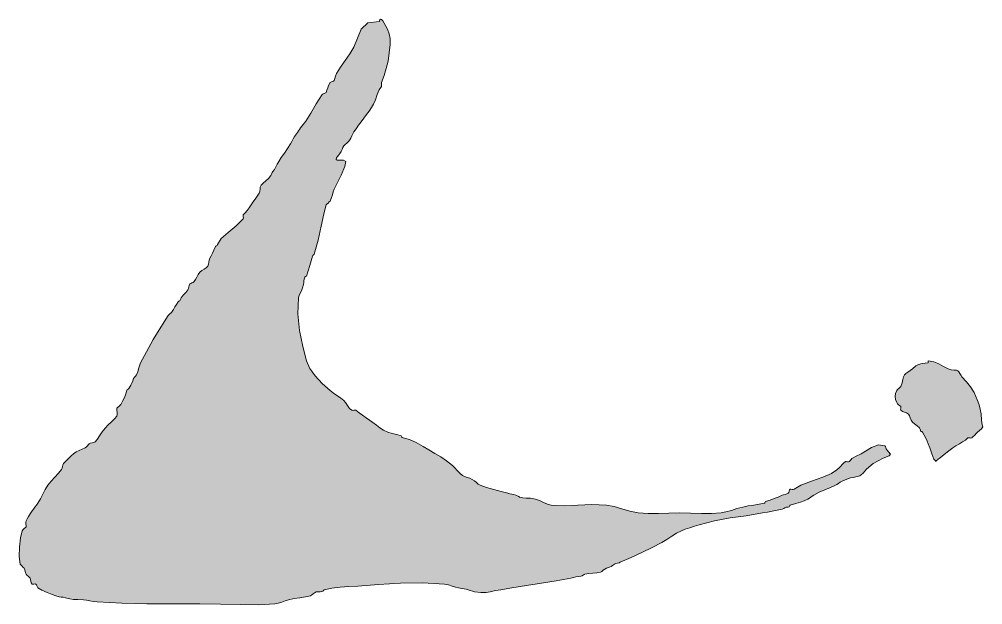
# Model space of a CAD drawing. Header units: inches. Extents: x -493 to 820, y -401 to 913.
# Drawn here: x -63.3 to -11.7, y 630.6 to 662 of the extents above; entities that cross this region are included whole.
import ezdxf

# ---------------------------------------------------------------- set-up
doc = ezdxf.new("R2010")
doc.units = ezdxf.units.IN
doc.header["$MEASUREMENT"] = 0
doc.layers.add('Layer 1', color=7, linetype='Continuous')

msp = doc.modelspace()

# ---------------------------------------------------------------- hatches: boundary and pattern name
at = {"layer": 'Layer 1', "true_color": 0xffffff}
for points in [[(-44.019, 661.867), (-44.022, 661.893), (-44, 661.942), (-43.96, 661.98), (-43.913, 661.973), (-43.841, 661.889), (-43.766, 661.767), (-43.685, 661.616), (-43.596, 661.443), (-43.492, 661.202), (-43.444, 660.948), (-43.446, 660.625), (-43.49, 660.172), (-43.559, 659.729), (-43.652, 659.333), (-43.771, 658.96), (-43.913, 658.584), (-43.916, 658.539), (-43.908, 658.473), (-43.903, 658.41), (-43.913, 658.373), (-44.032, 658.201), (-44.137, 657.942), (-44.235, 657.66), (-44.336, 657.419), (-44.447, 657.241), (-44.579, 657.06), (-44.723, 656.874), (-44.866, 656.678), (-45.002, 656.486), (-45.142, 656.296), (-45.275, 656.111), (-45.396, 655.938), (-45.446, 655.843), (-45.5, 655.725), (-45.555, 655.606), (-45.607, 655.514), (-45.688, 655.422), (-45.776, 655.343), (-45.86, 655.271), (-45.925, 655.196), (-45.975, 655.104), (-46.022, 654.995), (-46.074, 654.881), (-46.137, 654.772), (-46.193, 654.703), (-46.262, 654.624), (-46.32, 654.54), (-46.348, 654.455), (-46.283, 654.416), (-46.125, 654.43), (-45.946, 654.43), (-45.819, 654.349), (-45.872, 654.084), (-46.071, 653.626), (-46.304, 653.159), (-46.454, 652.867), (-46.511, 652.717), (-46.545, 652.572), (-46.586, 652.415), (-46.666, 652.231), (-46.709, 652.182), (-46.777, 652.122), (-46.842, 652.064), (-46.878, 652.02), (-47.008, 651.545), (-47.142, 650.89), (-47.304, 650.138), (-47.513, 649.373), (-47.53, 649.359), (-47.562, 649.341), (-47.596, 649.312), (-47.619, 649.267), (-47.681, 649.031), (-47.757, 648.77), (-47.843, 648.492), (-47.937, 648.208), (-47.954, 648.193), (-47.985, 648.176), (-48.019, 648.148), (-48.042, 648.102), (-48.07, 647.966), (-48.083, 647.864), (-48.102, 647.749), (-48.148, 647.573), (-48.206, 647.423), (-48.271, 647.29), (-48.327, 647.166), (-48.36, 647.043), (-48.393, 646.186), (-48.302, 645.29), (-48.134, 644.424), (-47.937, 643.655), (-47.758, 643.257), (-47.465, 642.854), (-47.09, 642.454), (-46.666, 642.067), (-46.493, 641.935), (-46.302, 641.809), (-46.107, 641.68), (-45.925, 641.538), (-45.833, 641.422), (-45.736, 641.264), (-45.627, 641.11), (-45.501, 641.008), (-45.453, 641.002), (-45.393, 641.012), (-45.335, 641.019), (-45.29, 641.008), (-45.109, 640.877), (-44.926, 640.745), (-44.74, 640.611), (-44.548, 640.479), (-44.37, 640.349), (-44.182, 640.205), (-43.991, 640.066), (-43.807, 639.949), (-43.573, 639.844), (-43.331, 639.77), (-43.089, 639.706), (-42.854, 639.632), (-42.835, 639.609), (-42.826, 639.575), (-42.805, 639.542), (-42.749, 639.526), (-42.416, 639.447), (-42.043, 639.278), (-41.679, 639.074), (-41.372, 638.891), (-41.047, 638.698), (-40.736, 638.507), (-40.426, 638.296), (-40.102, 638.043), (-39.97, 637.915), (-39.846, 637.773), (-39.717, 637.634), (-39.572, 637.514), (-39.459, 637.459), (-39.319, 637.41), (-39.172, 637.36), (-39.042, 637.302), (-38.924, 637.221), (-38.817, 637.129), (-38.717, 637.044), (-38.619, 636.984), (-38.274, 636.861), (-37.89, 636.757), (-37.5, 636.66), (-37.137, 636.561), (-37.023, 636.529), (-36.928, 636.507), (-36.831, 636.485), (-36.713, 636.455), (-36.63, 636.427), (-36.584, 636.402), (-36.549, 636.377), (-36.501, 636.349), (-36.337, 636.305), (-36.148, 636.298), (-35.925, 636.29), (-35.654, 636.243), (-35.435, 636.166), (-35.222, 636.068), (-35.013, 635.979), (-34.807, 635.926), (-34.108, 635.892), (-33.385, 635.923), (-32.632, 635.956), (-31.843, 635.926), (-31.429, 635.846), (-31.015, 635.72), (-30.591, 635.591), (-30.148, 635.502), (-29.616, 635.467), (-29.062, 635.471), (-28.495, 635.49), (-27.925, 635.502), (-27.335, 635.491), (-26.754, 635.474), (-26.203, 635.47), (-25.702, 635.502), (-25.436, 635.556), (-25.147, 635.641), (-24.844, 635.735), (-24.537, 635.82), (-24.244, 635.876), (-23.943, 635.92), (-23.648, 635.967), (-23.372, 636.032), (-23.36, 636.047), (-23.34, 636.08), (-23.311, 636.114), (-23.266, 636.138), (-23.063, 636.195), (-22.853, 636.269), (-22.637, 636.355), (-22.419, 636.455), (-22.354, 636.477), (-22.264, 636.5), (-22.172, 636.527), (-22.102, 636.561), (-22.072, 636.605), (-22.048, 636.67), (-22.024, 636.734), (-21.996, 636.773), (-21.95, 636.778), (-21.886, 636.769), (-21.823, 636.762), (-21.784, 636.773), (-21.424, 637), (-20.849, 637.214), (-20.238, 637.42), (-19.772, 637.62), (-19.698, 637.666), (-19.606, 637.728), (-19.493, 637.815), (-19.349, 637.938), (-19.273, 638.013), (-19.201, 638.094), (-19.124, 638.176), (-19.031, 638.255), (-18.986, 638.262), (-18.922, 638.252), (-18.859, 638.244), (-18.819, 638.255), (-18.767, 638.321), (-18.727, 638.372), (-18.679, 638.417), (-18.607, 638.467), (-18.485, 638.537), (-18.381, 638.585), (-18.285, 638.628), (-18.184, 638.679), (-17.961, 638.821), (-17.622, 639.016), (-17.247, 639.147), (-16.914, 639.102), (-16.877, 639.06), (-16.856, 639.001), (-16.837, 638.94), (-16.808, 638.891), (-16.61, 638.663), (-16.688, 638.566), (-17.011, 638.447), (-17.549, 638.149), (-17.894, 637.857), (-18.076, 637.642), (-18.258, 637.495), (-18.607, 637.408), (-18.756, 637.381), (-18.896, 637.337), (-19.051, 637.275), (-19.243, 637.196), (-19.315, 637.154), (-19.406, 637.09), (-19.494, 637.025), (-19.561, 636.984), (-19.829, 636.87), (-20.125, 636.746), (-20.431, 636.609), (-20.725, 636.455), (-20.808, 636.403), (-20.883, 636.352), (-20.959, 636.298), (-21.043, 636.243), (-21.238, 636.147), (-21.446, 636.082), (-21.691, 636.018), (-21.996, 635.926), (-22.013, 635.905), (-22.023, 635.87), (-22.046, 635.837), (-22.102, 635.82), (-22.203, 635.805), (-22.273, 635.778), (-22.337, 635.746), (-22.419, 635.714), (-22.692, 635.645), (-22.956, 635.593), (-23.215, 635.549), (-23.478, 635.502), (-24.358, 635.356), (-25.21, 635.235), (-26.043, 635.088), (-26.866, 634.867), (-27.12, 634.786), (-27.379, 634.706), (-27.62, 634.626), (-27.819, 634.549), (-28.085, 634.412), (-28.342, 634.251), (-28.603, 634.081), (-28.878, 633.914), (-29.39, 633.645), (-29.94, 633.382), (-30.516, 633.121), (-31.102, 632.855), (-31.172, 632.83), (-31.251, 632.808), (-31.334, 632.784), (-31.419, 632.75), (-31.523, 632.687), (-31.591, 632.636), (-31.679, 632.588), (-31.843, 632.538), (-31.929, 632.496), (-32.016, 632.43), (-32.096, 632.364), (-32.16, 632.326), (-32.358, 632.283), (-32.57, 632.265), (-32.789, 632.25), (-33.007, 632.22), (-33.042, 632.201), (-33.088, 632.166), (-33.146, 632.132), (-33.219, 632.114), (-33.351, 632.098), (-33.483, 632.07), (-33.616, 632.038), (-33.749, 632.008), (-34.534, 631.868), (-35.327, 631.743), (-36.125, 631.618), (-36.925, 631.479), (-37.232, 631.427), (-37.517, 631.384), (-37.797, 631.336), (-38.09, 631.267), (-38.296, 631.238), (-38.59, 631.238), (-38.925, 631.279), (-39.254, 631.373), (-39.375, 631.417), (-39.474, 631.441), (-39.595, 631.457), (-39.784, 631.479), (-39.938, 631.517), (-40.124, 631.582), (-40.325, 631.648), (-40.525, 631.69), (-41.699, 631.763), (-42.894, 631.742), (-44.068, 631.669), (-45.184, 631.584), (-45.659, 631.556), (-46.13, 631.523), (-46.578, 631.469), (-46.983, 631.373), (-47.024, 631.349), (-47.065, 631.315), (-47.118, 631.284), (-47.195, 631.267), (-47.247, 631.268), (-47.302, 631.272), (-47.357, 631.274), (-47.407, 631.267), (-47.475, 631.228), (-47.572, 631.158), (-47.666, 631.09), (-47.725, 631.055), (-47.994, 631.003), (-48.284, 630.957), (-48.585, 630.907), (-48.89, 630.843), (-49.08, 630.789), (-49.264, 630.726), (-49.445, 630.669), (-49.631, 630.632), (-50.486, 630.58), (-51.479, 630.586), (-52.553, 630.615), (-53.654, 630.632), (-55.101, 630.629), (-56.493, 630.632), (-57.842, 630.662), (-59.16, 630.737), (-59.349, 630.761), (-59.544, 630.795), (-59.733, 630.827), (-59.901, 630.843), (-60.199, 630.853), (-60.425, 630.867), (-60.627, 630.896), (-60.854, 630.949), (-60.982, 630.977), (-61.083, 630.989), (-61.203, 631.008), (-61.383, 631.055), (-61.574, 631.122), (-61.843, 631.229), (-62.12, 631.354), (-62.336, 631.479), (-62.364, 631.521), (-62.391, 631.589), (-62.417, 631.655), (-62.442, 631.69), (-62.489, 631.694), (-62.553, 631.686), (-62.613, 631.68), (-62.654, 631.69), (-62.69, 631.758), (-62.71, 631.847), (-62.729, 631.937), (-62.76, 632.008), (-62.812, 632.062), (-62.866, 632.105), (-62.92, 632.153), (-62.972, 632.22), (-63.003, 632.292), (-63.022, 632.37), (-63.042, 632.452), (-63.078, 632.538), (-63.119, 632.584), (-63.189, 632.648), (-63.257, 632.711), (-63.289, 632.75), (-63.337, 633.173), (-63.325, 633.673), (-63.27, 634.162), (-63.184, 634.549), (-63.145, 634.6), (-63.076, 634.661), (-63.007, 634.719), (-62.972, 634.761), (-62.965, 634.837), (-62.976, 634.921), (-62.984, 635.005), (-62.972, 635.079), (-62.919, 635.179), (-62.84, 635.314), (-62.747, 635.463), (-62.654, 635.608), (-62.577, 635.714), (-62.494, 635.817), (-62.412, 635.921), (-62.336, 636.032), (-62.207, 636.265), (-62.078, 636.513), (-61.947, 636.758), (-61.807, 636.984), (-61.633, 637.208), (-61.437, 637.424), (-61.241, 637.632), (-61.066, 637.832), (-61.031, 637.903), (-61.014, 637.986), (-60.997, 638.072), (-60.96, 638.149), (-60.875, 638.243), (-60.719, 638.401), (-60.551, 638.566), (-60.431, 638.679), (-60.284, 638.775), (-60.125, 638.848), (-59.959, 638.915), (-59.795, 638.996), (-59.729, 639.047), (-59.681, 639.102), (-59.637, 639.157), (-59.583, 639.208), (-59.514, 639.238), (-59.425, 639.257), (-59.336, 639.278), (-59.266, 639.314), (-59.157, 639.443), (-59.032, 639.63), (-58.891, 639.845), (-58.736, 640.055), (-58.572, 640.229), (-58.39, 640.394), (-58.223, 640.548), (-58.101, 640.69), (-58.081, 640.782), (-58.094, 640.897), (-58.11, 641.015), (-58.101, 641.114), (-58.064, 641.16), (-58.003, 641.208), (-57.938, 641.262), (-57.889, 641.326), (-57.802, 641.495), (-57.719, 641.657), (-57.642, 641.839), (-57.572, 642.067), (-57.547, 642.122), (-57.518, 642.14), (-57.489, 642.148), (-57.466, 642.173), (-57.413, 642.27), (-57.354, 642.364), (-57.298, 642.469), (-57.254, 642.596), (-57.207, 642.72), (-57.152, 642.789), (-57.095, 642.841), (-57.042, 642.914), (-56.982, 643.067), (-56.938, 643.23), (-56.893, 643.394), (-56.831, 643.549), (-56.517, 644.14), (-56.148, 644.797), (-55.751, 645.466), (-55.348, 646.09), (-55.301, 646.143), (-55.24, 646.198), (-55.18, 646.252), (-55.137, 646.302), (-55.064, 646.423), (-54.992, 646.549), (-54.913, 646.683), (-54.819, 646.832), (-54.787, 646.856), (-54.753, 646.861), (-54.727, 646.877), (-54.713, 646.938), (-54.663, 647.047), (-54.548, 647.182), (-54.411, 647.327), (-54.29, 647.467), (-54.257, 647.538), (-54.239, 647.622), (-54.22, 647.708), (-54.184, 647.784), (-54.139, 647.817), (-54.078, 647.839), (-54.017, 647.86), (-53.972, 647.89), (-53.89, 648.016), (-53.817, 648.157), (-53.742, 648.298), (-53.654, 648.42), (-53.552, 648.504), (-53.429, 648.581), (-53.313, 648.656), (-53.23, 648.737), (-53.188, 648.838), (-53.172, 648.944), (-53.159, 649.052), (-53.125, 649.161), (-53.054, 649.294), (-52.979, 649.432), (-52.897, 649.592), (-52.807, 649.796), (-52.788, 649.814), (-52.757, 649.829), (-52.725, 649.854), (-52.701, 649.902), (-52.5, 650.219), (-52.128, 650.55), (-51.698, 650.902), (-51.325, 651.278), (-51.317, 651.323), (-51.327, 651.387), (-51.335, 651.45), (-51.325, 651.49), (-51.218, 651.591), (-51.112, 651.715), (-51.006, 651.859), (-50.901, 652.02), (-50.802, 652.172), (-50.694, 652.331), (-50.584, 652.493), (-50.478, 652.655), (-50.438, 652.757), (-50.426, 652.866), (-50.413, 652.976), (-50.372, 653.079), (-50.264, 653.195), (-50.122, 653.311), (-49.973, 653.442), (-49.842, 653.608), (-49.807, 653.681), (-49.794, 653.727), (-49.779, 653.766), (-49.736, 653.82), (-49.657, 653.924), (-49.578, 654.059), (-49.498, 654.207), (-49.419, 654.349), (-49.283, 654.563), (-49.121, 654.799), (-48.949, 655.049), (-48.784, 655.302), (-48.715, 655.428), (-48.649, 655.562), (-48.571, 655.699), (-48.466, 655.832), (-48.408, 655.907), (-48.36, 655.991), (-48.311, 656.075), (-48.254, 656.149), (-47.971, 656.509), (-47.696, 656.951), (-47.41, 657.441), (-47.089, 657.949), (-47.047, 657.977), (-46.979, 658.003), (-46.914, 658.029), (-46.878, 658.055), (-46.833, 658.176), (-46.795, 658.301), (-46.746, 658.436), (-46.666, 658.584), (-46.625, 658.613), (-46.557, 658.639), (-46.49, 658.665), (-46.454, 658.69), (-46.409, 658.811), (-46.371, 658.936), (-46.321, 659.07), (-46.242, 659.22), (-46.08, 659.457), (-45.858, 659.767), (-45.617, 660.121), (-45.396, 660.49), (-45.199, 660.974), (-44.996, 661.454), (-44.648, 661.796)], [(-14.584, 643.549), (-14.583, 643.566), (-14.584, 643.603), (-14.584, 643.639), (-14.584, 643.655), (-14.285, 643.612), (-14.016, 643.495), (-13.765, 643.352), (-13.525, 643.231), (-13.355, 643.185), (-13.203, 643.165), (-13.079, 643.152), (-12.996, 643.125), (-12.943, 643.066), (-12.885, 642.973), (-12.829, 642.876), (-12.784, 642.808), (-12.54, 642.527), (-12.318, 642.266), (-12.118, 641.959), (-11.937, 641.538), (-11.86, 641.301), (-11.801, 641.074), (-11.757, 640.813), (-11.725, 640.479), (-11.687, 640.237), (-11.665, 640.119), (-11.726, 640.022), (-11.937, 639.843), (-12.014, 639.77), (-12.094, 639.682), (-12.175, 639.595), (-12.255, 639.526), (-12.3, 639.52), (-12.364, 639.529), (-12.427, 639.537), (-12.466, 639.526), (-12.591, 639.409), (-12.745, 639.309), (-12.918, 639.211), (-13.102, 639.102), (-13.263, 638.99), (-13.484, 638.828), (-13.726, 638.644), (-13.949, 638.467), (-13.991, 638.436), (-14.08, 638.367), (-14.155, 638.295), (-14.161, 638.255), (-14.282, 638.395), (-14.4, 638.677), (-14.505, 638.986), (-14.584, 639.208), (-14.648, 639.354), (-14.72, 639.511), (-14.803, 639.676), (-14.902, 639.843), (-14.934, 639.867), (-14.966, 639.873), (-14.994, 639.89), (-15.008, 639.949), (-15.063, 640.063), (-15.185, 640.176), (-15.324, 640.281), (-15.431, 640.373), (-15.506, 640.487), (-15.555, 640.606), (-15.595, 640.714), (-15.643, 640.796), (-15.747, 640.872), (-15.855, 640.906), (-15.964, 640.938), (-16.066, 641.008), (-16.075, 641.051), (-16.065, 641.116), (-16.056, 641.179), (-16.066, 641.22), (-16.134, 641.27), (-16.188, 641.308), (-16.233, 641.354), (-16.278, 641.432), (-16.335, 641.589), (-16.357, 641.745), (-16.34, 641.902), (-16.278, 642.067), (-16.23, 642.13), (-16.167, 642.184), (-16.105, 642.232), (-16.066, 642.279), (-15.991, 642.479), (-15.947, 642.656), (-15.91, 642.803), (-15.854, 642.914), (-15.788, 642.973), (-15.678, 643.052), (-15.551, 643.142), (-15.431, 643.231), (-15.244, 643.384), (-15.103, 643.468), (-14.915, 643.513)]]:
    msp.add_hatch(color=7, dxfattribs=at).paths.add_polyline_path(points)

# ---------------------------------------------------------------- linework, layer by layer
at = {"layer": 'Layer 1', "lineweight": 0}
for points in [[(-44.019, 661.867), (-44.022, 661.893), (-44, 661.942), (-43.96, 661.98), (-43.913, 661.973), (-43.841, 661.889), (-43.766, 661.767), (-43.685, 661.616), (-43.596, 661.443), (-43.492, 661.202), (-43.444, 660.948), (-43.446, 660.625), (-43.49, 660.172), (-43.559, 659.729), (-43.652, 659.333), (-43.771, 658.96), (-43.913, 658.584), (-43.916, 658.539), (-43.908, 658.473), (-43.903, 658.41), (-43.913, 658.373), (-44.032, 658.201), (-44.137, 657.942), (-44.235, 657.66), (-44.336, 657.419), (-44.447, 657.241), (-44.579, 657.06), (-44.723, 656.874), (-44.866, 656.678), (-45.002, 656.486), (-45.142, 656.296), (-45.275, 656.111), (-45.396, 655.938), (-45.446, 655.843), (-45.5, 655.725), (-45.555, 655.606), (-45.607, 655.514), (-45.688, 655.422), (-45.776, 655.343), (-45.86, 655.271), (-45.925, 655.196), (-45.975, 655.104), (-46.022, 654.995), (-46.074, 654.881), (-46.137, 654.772), (-46.193, 654.703), (-46.262, 654.624), (-46.32, 654.54), (-46.348, 654.455), (-46.283, 654.416), (-46.125, 654.43), (-45.946, 654.43), (-45.819, 654.349), (-45.872, 654.084), (-46.071, 653.626), (-46.304, 653.159), (-46.454, 652.867), (-46.511, 652.717), (-46.545, 652.572), (-46.586, 652.415), (-46.666, 652.231), (-46.709, 652.182), (-46.777, 652.122), (-46.842, 652.064), (-46.878, 652.02), (-47.008, 651.545), (-47.142, 650.89), (-47.304, 650.138), (-47.513, 649.373), (-47.53, 649.359), (-47.562, 649.341), (-47.596, 649.312), (-47.619, 649.267), (-47.681, 649.031), (-47.757, 648.77), (-47.843, 648.492), (-47.937, 648.208), (-47.954, 648.193), (-47.985, 648.176), (-48.019, 648.148), (-48.042, 648.102), (-48.07, 647.966), (-48.083, 647.864), (-48.102, 647.749), (-48.148, 647.573), (-48.206, 647.423), (-48.271, 647.29), (-48.327, 647.166), (-48.36, 647.043), (-48.393, 646.186), (-48.302, 645.29), (-48.134, 644.424), (-47.937, 643.655), (-47.758, 643.257), (-47.465, 642.854), (-47.09, 642.454), (-46.666, 642.067), (-46.493, 641.935), (-46.302, 641.809), (-46.107, 641.68), (-45.925, 641.538), (-45.833, 641.422), (-45.736, 641.264), (-45.627, 641.11), (-45.501, 641.008), (-45.453, 641.002), (-45.393, 641.012), (-45.335, 641.019), (-45.29, 641.008), (-45.109, 640.877), (-44.926, 640.745), (-44.74, 640.611), (-44.548, 640.479), (-44.37, 640.349), (-44.182, 640.205), (-43.991, 640.066), (-43.807, 639.949), (-43.573, 639.844), (-43.331, 639.77), (-43.089, 639.706), (-42.854, 639.632), (-42.835, 639.609), (-42.826, 639.575), (-42.805, 639.542), (-42.749, 639.526), (-42.416, 639.447), (-42.043, 639.278), (-41.679, 639.074), (-41.372, 638.891), (-41.047, 638.698), (-40.736, 638.507), (-40.426, 638.296), (-40.102, 638.043), (-39.97, 637.915), (-39.846, 637.773), (-39.717, 637.634), (-39.572, 637.514), (-39.459, 637.459), (-39.319, 637.41), (-39.172, 637.36), (-39.042, 637.302), (-38.924, 637.221), (-38.817, 637.129), (-38.717, 637.044), (-38.619, 636.984), (-38.274, 636.861), (-37.89, 636.757), (-37.5, 636.66), (-37.137, 636.561), (-37.023, 636.529), (-36.928, 636.507), (-36.831, 636.485), (-36.713, 636.455), (-36.63, 636.427), (-36.584, 636.402), (-36.549, 636.377), (-36.501, 636.349), (-36.337, 636.305), (-36.148, 636.298), (-35.925, 636.29), (-35.654, 636.243), (-35.435, 636.166), (-35.222, 636.068), (-35.013, 635.979), (-34.807, 635.926), (-34.108, 635.892), (-33.385, 635.923), (-32.632, 635.956), (-31.843, 635.926), (-31.429, 635.846), (-31.015, 635.72), (-30.591, 635.591), (-30.148, 635.502), (-29.616, 635.467), (-29.062, 635.471), (-28.495, 635.49), (-27.925, 635.502), (-27.335, 635.491), (-26.754, 635.474), (-26.203, 635.47), (-25.702, 635.502), (-25.436, 635.556), (-25.147, 635.641), (-24.844, 635.735), (-24.537, 635.82), (-24.244, 635.876), (-23.943, 635.92), (-23.648, 635.967), (-23.372, 636.032), (-23.36, 636.047), (-23.34, 636.08), (-23.311, 636.114), (-23.266, 636.138), (-23.063, 636.195), (-22.853, 636.269), (-22.637, 636.355), (-22.419, 636.455), (-22.354, 636.477), (-22.264, 636.5), (-22.172, 636.527), (-22.102, 636.561), (-22.072, 636.605), (-22.048, 636.67), (-22.024, 636.734), (-21.996, 636.773), (-21.95, 636.778), (-21.886, 636.769), (-21.823, 636.762), (-21.784, 636.773), (-21.424, 637), (-20.849, 637.214), (-20.238, 637.42), (-19.772, 637.62), (-19.698, 637.666), (-19.606, 637.728), (-19.493, 637.815), (-19.349, 637.938), (-19.273, 638.013), (-19.201, 638.094), (-19.124, 638.176), (-19.031, 638.255), (-18.986, 638.262), (-18.922, 638.252), (-18.859, 638.244), (-18.819, 638.255), (-18.767, 638.321), (-18.727, 638.372), (-18.679, 638.417), (-18.607, 638.467), (-18.485, 638.537), (-18.381, 638.585), (-18.285, 638.628), (-18.184, 638.679), (-17.961, 638.821), (-17.622, 639.016), (-17.247, 639.147), (-16.914, 639.102), (-16.877, 639.06), (-16.856, 639.001), (-16.837, 638.94), (-16.808, 638.891), (-16.61, 638.663), (-16.688, 638.566), (-17.011, 638.447), (-17.549, 638.149), (-17.894, 637.857), (-18.076, 637.642), (-18.258, 637.495), (-18.607, 637.408), (-18.756, 637.381), (-18.896, 637.337), (-19.051, 637.275), (-19.243, 637.196), (-19.315, 637.154), (-19.406, 637.09), (-19.494, 637.025), (-19.561, 636.984), (-19.829, 636.87), (-20.125, 636.746), (-20.431, 636.609), (-20.725, 636.455), (-20.808, 636.403), (-20.883, 636.352), (-20.959, 636.298), (-21.043, 636.243), (-21.238, 636.147), (-21.446, 636.082), (-21.691, 636.018), (-21.996, 635.926), (-22.013, 635.905), (-22.023, 635.87), (-22.046, 635.837), (-22.102, 635.82), (-22.203, 635.805), (-22.273, 635.778), (-22.337, 635.746), (-22.419, 635.714), (-22.692, 635.645), (-22.956, 635.593), (-23.215, 635.549), (-23.478, 635.502), (-24.358, 635.356), (-25.21, 635.235), (-26.043, 635.088), (-26.866, 634.867), (-27.12, 634.786), (-27.379, 634.706), (-27.62, 634.626), (-27.819, 634.549), (-28.085, 634.412), (-28.342, 634.251), (-28.603, 634.081), (-28.878, 633.914), (-29.39, 633.645), (-29.94, 633.382), (-30.516, 633.121), (-31.102, 632.855), (-31.172, 632.83), (-31.251, 632.808), (-31.334, 632.784), (-31.419, 632.75), (-31.523, 632.687), (-31.591, 632.636), (-31.679, 632.588), (-31.843, 632.538), (-31.929, 632.496), (-32.016, 632.43), (-32.096, 632.364), (-32.16, 632.326), (-32.358, 632.283), (-32.57, 632.265), (-32.789, 632.25), (-33.007, 632.22), (-33.042, 632.201), (-33.088, 632.166), (-33.146, 632.132), (-33.219, 632.114), (-33.351, 632.098), (-33.483, 632.07), (-33.616, 632.038), (-33.749, 632.008), (-34.534, 631.868), (-35.327, 631.743), (-36.125, 631.618), (-36.925, 631.479), (-37.232, 631.427), (-37.517, 631.384), (-37.797, 631.336), (-38.09, 631.267), (-38.296, 631.238), (-38.59, 631.238), (-38.925, 631.279), (-39.254, 631.373), (-39.375, 631.417), (-39.474, 631.441), (-39.595, 631.457), (-39.784, 631.479), (-39.938, 631.517), (-40.124, 631.582), (-40.325, 631.648), (-40.525, 631.69), (-41.699, 631.763), (-42.894, 631.742), (-44.068, 631.669), (-45.184, 631.584), (-45.659, 631.556), (-46.13, 631.523), (-46.578, 631.469), (-46.983, 631.373), (-47.024, 631.349), (-47.065, 631.315), (-47.118, 631.284), (-47.195, 631.267), (-47.247, 631.268), (-47.302, 631.272), (-47.357, 631.274), (-47.407, 631.267), (-47.475, 631.228), (-47.572, 631.158), (-47.666, 631.09), (-47.725, 631.055), (-47.994, 631.003), (-48.284, 630.957), (-48.585, 630.907), (-48.89, 630.843), (-49.08, 630.789), (-49.264, 630.726), (-49.445, 630.669), (-49.631, 630.632), (-50.486, 630.58), (-51.479, 630.586), (-52.553, 630.615), (-53.654, 630.632), (-55.101, 630.629), (-56.493, 630.632), (-57.842, 630.662), (-59.16, 630.737), (-59.349, 630.761), (-59.544, 630.795), (-59.733, 630.827), (-59.901, 630.843), (-60.199, 630.853), (-60.425, 630.867), (-60.627, 630.896), (-60.854, 630.949), (-60.982, 630.977), (-61.083, 630.989), (-61.203, 631.008), (-61.383, 631.055), (-61.574, 631.122), (-61.843, 631.229), (-62.12, 631.354), (-62.336, 631.479), (-62.364, 631.521), (-62.391, 631.589), (-62.417, 631.655), (-62.442, 631.69), (-62.489, 631.694), (-62.553, 631.686), (-62.613, 631.68), (-62.654, 631.69), (-62.69, 631.758), (-62.71, 631.847), (-62.729, 631.937), (-62.76, 632.008), (-62.812, 632.062), (-62.866, 632.105), (-62.92, 632.153), (-62.972, 632.22), (-63.003, 632.292), (-63.022, 632.37), (-63.042, 632.452), (-63.078, 632.538), (-63.119, 632.584), (-63.189, 632.648), (-63.257, 632.711), (-63.289, 632.75), (-63.337, 633.173), (-63.325, 633.673), (-63.27, 634.162), (-63.184, 634.549), (-63.145, 634.6), (-63.076, 634.661), (-63.007, 634.719), (-62.972, 634.761), (-62.965, 634.837), (-62.976, 634.921), (-62.984, 635.005), (-62.972, 635.079), (-62.919, 635.179), (-62.84, 635.314), (-62.747, 635.463), (-62.654, 635.608), (-62.577, 635.714), (-62.494, 635.817), (-62.412, 635.921), (-62.336, 636.032), (-62.207, 636.265), (-62.078, 636.513), (-61.947, 636.758), (-61.807, 636.984), (-61.633, 637.208), (-61.437, 637.424), (-61.241, 637.632), (-61.066, 637.832), (-61.031, 637.903), (-61.014, 637.986), (-60.997, 638.072), (-60.96, 638.149), (-60.875, 638.243), (-60.719, 638.401), (-60.551, 638.566), (-60.431, 638.679), (-60.284, 638.775), (-60.125, 638.848), (-59.959, 638.915), (-59.795, 638.996), (-59.729, 639.047), (-59.681, 639.102), (-59.637, 639.157), (-59.583, 639.208), (-59.514, 639.238), (-59.425, 639.257), (-59.336, 639.278), (-59.266, 639.314), (-59.157, 639.443), (-59.032, 639.63), (-58.891, 639.845), (-58.736, 640.055), (-58.572, 640.229), (-58.39, 640.394), (-58.223, 640.548), (-58.101, 640.69), (-58.081, 640.782), (-58.094, 640.897), (-58.11, 641.015), (-58.101, 641.114), (-58.064, 641.16), (-58.003, 641.208), (-57.938, 641.262), (-57.889, 641.326), (-57.802, 641.495), (-57.719, 641.657), (-57.642, 641.839), (-57.572, 642.067), (-57.547, 642.122), (-57.518, 642.14), (-57.489, 642.148), (-57.466, 642.173), (-57.413, 642.27), (-57.354, 642.364), (-57.298, 642.469), (-57.254, 642.596), (-57.207, 642.72), (-57.152, 642.789), (-57.095, 642.841), (-57.042, 642.914), (-56.982, 643.067), (-56.938, 643.23), (-56.893, 643.394), (-56.831, 643.549), (-56.517, 644.14), (-56.148, 644.797), (-55.751, 645.466), (-55.348, 646.09), (-55.301, 646.143), (-55.24, 646.198), (-55.18, 646.252), (-55.137, 646.302), (-55.064, 646.423), (-54.992, 646.549), (-54.913, 646.683), (-54.819, 646.832), (-54.787, 646.856), (-54.753, 646.861), (-54.727, 646.877), (-54.713, 646.938), (-54.663, 647.047), (-54.548, 647.182), (-54.411, 647.327), (-54.29, 647.467), (-54.257, 647.538), (-54.239, 647.622), (-54.22, 647.708), (-54.184, 647.784), (-54.139, 647.817), (-54.078, 647.839), (-54.017, 647.86), (-53.972, 647.89), (-53.89, 648.016), (-53.817, 648.157), (-53.742, 648.298), (-53.654, 648.42), (-53.552, 648.504), (-53.429, 648.581), (-53.313, 648.656), (-53.23, 648.737), (-53.188, 648.838), (-53.172, 648.944), (-53.159, 649.052), (-53.125, 649.161), (-53.054, 649.294), (-52.979, 649.432), (-52.897, 649.592), (-52.807, 649.796), (-52.788, 649.814), (-52.757, 649.829), (-52.725, 649.854), (-52.701, 649.902), (-52.5, 650.219), (-52.128, 650.55), (-51.698, 650.902), (-51.325, 651.278), (-51.317, 651.323), (-51.327, 651.387), (-51.335, 651.45), (-51.325, 651.49), (-51.218, 651.591), (-51.112, 651.715), (-51.006, 651.859), (-50.901, 652.02), (-50.802, 652.172), (-50.694, 652.331), (-50.584, 652.493), (-50.478, 652.655), (-50.438, 652.757), (-50.426, 652.866), (-50.413, 652.976), (-50.372, 653.079), (-50.264, 653.195), (-50.122, 653.311), (-49.973, 653.442), (-49.842, 653.608), (-49.807, 653.681), (-49.794, 653.727), (-49.779, 653.766), (-49.736, 653.82), (-49.657, 653.924), (-49.578, 654.059), (-49.498, 654.207), (-49.419, 654.349), (-49.283, 654.563), (-49.121, 654.799), (-48.949, 655.049), (-48.784, 655.302), (-48.715, 655.428), (-48.649, 655.562), (-48.571, 655.699), (-48.466, 655.832), (-48.408, 655.907), (-48.36, 655.991), (-48.311, 656.075), (-48.254, 656.149), (-47.971, 656.509), (-47.696, 656.951), (-47.41, 657.441), (-47.089, 657.949), (-47.047, 657.977), (-46.979, 658.003), (-46.914, 658.029), (-46.878, 658.055), (-46.833, 658.176), (-46.795, 658.301), (-46.746, 658.436), (-46.666, 658.584), (-46.625, 658.613), (-46.557, 658.639), (-46.49, 658.665), (-46.454, 658.69), (-46.409, 658.811), (-46.371, 658.936), (-46.321, 659.07), (-46.242, 659.22), (-46.08, 659.457), (-45.858, 659.767), (-45.617, 660.121), (-45.396, 660.49), (-45.199, 660.974), (-44.996, 661.454), (-44.648, 661.796), (-44.019, 661.867), (-44.019, 661.867)], [(-14.584, 643.549), (-14.583, 643.566), (-14.584, 643.603), (-14.584, 643.639), (-14.584, 643.655), (-14.285, 643.612), (-14.016, 643.495), (-13.765, 643.352), (-13.525, 643.231), (-13.355, 643.185), (-13.203, 643.165), (-13.079, 643.152), (-12.996, 643.125), (-12.943, 643.066), (-12.885, 642.973), (-12.829, 642.876), (-12.784, 642.808), (-12.54, 642.527), (-12.318, 642.266), (-12.118, 641.959), (-11.937, 641.538), (-11.86, 641.301), (-11.801, 641.074), (-11.757, 640.813), (-11.725, 640.479), (-11.687, 640.237), (-11.665, 640.119), (-11.726, 640.022), (-11.937, 639.843), (-12.014, 639.77), (-12.094, 639.682), (-12.175, 639.595), (-12.255, 639.526), (-12.3, 639.52), (-12.364, 639.529), (-12.427, 639.537), (-12.466, 639.526), (-12.591, 639.409), (-12.745, 639.309), (-12.918, 639.211), (-13.102, 639.102), (-13.263, 638.99), (-13.484, 638.828), (-13.726, 638.644), (-13.949, 638.467), (-13.991, 638.436), (-14.08, 638.367), (-14.155, 638.295), (-14.161, 638.255), (-14.282, 638.395), (-14.4, 638.677), (-14.505, 638.986), (-14.584, 639.208), (-14.648, 639.354), (-14.72, 639.511), (-14.803, 639.676), (-14.902, 639.843), (-14.934, 639.867), (-14.966, 639.873), (-14.994, 639.89), (-15.008, 639.949), (-15.063, 640.063), (-15.185, 640.176), (-15.324, 640.281), (-15.431, 640.373), (-15.506, 640.487), (-15.555, 640.606), (-15.595, 640.714), (-15.643, 640.796), (-15.747, 640.872), (-15.855, 640.906), (-15.964, 640.938), (-16.066, 641.008), (-16.075, 641.051), (-16.065, 641.116), (-16.056, 641.179), (-16.066, 641.22), (-16.134, 641.27), (-16.188, 641.308), (-16.233, 641.354), (-16.278, 641.432), (-16.335, 641.589), (-16.357, 641.745), (-16.34, 641.902), (-16.278, 642.067), (-16.23, 642.13), (-16.167, 642.184), (-16.105, 642.232), (-16.066, 642.279), (-15.991, 642.479), (-15.947, 642.656), (-15.91, 642.803), (-15.854, 642.914), (-15.788, 642.973), (-15.678, 643.052), (-15.551, 643.142), (-15.431, 643.231), (-15.244, 643.384), (-15.103, 643.468), (-14.915, 643.513), (-14.584, 643.549), (-14.584, 643.549)]]:
    msp.add_lwpolyline(points, dxfattribs=at)

doc.saveas('drawing.dxf')
